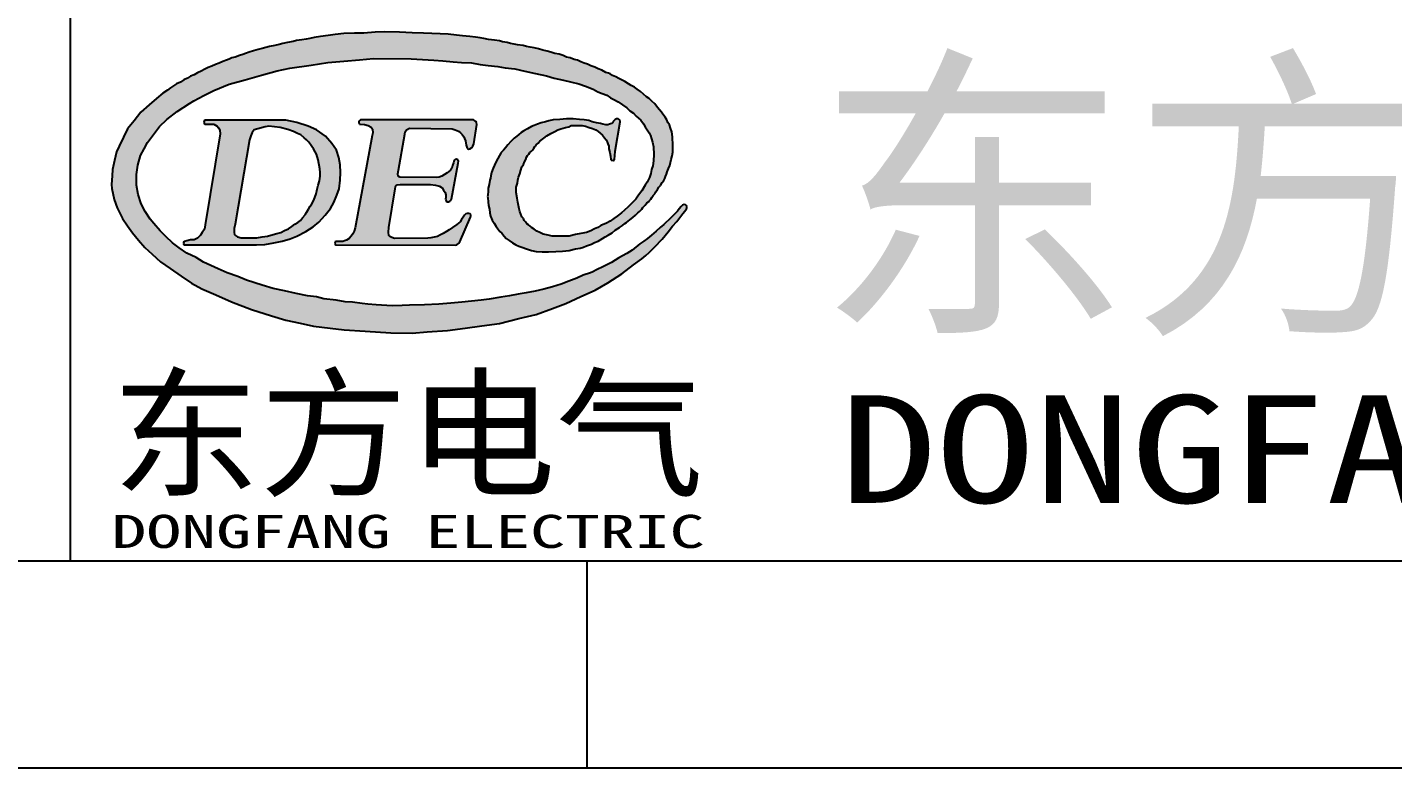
# Model space of a CAD drawing. Header units: millimetres. Extents: x 0 to 210, y 0 to 297.
# Drawn here: x 143.96 to 176.98, y 0 to 17.89 of the extents above; entities that cross this region are included whole.
import ezdxf

# ---------------------------------------------------------------- set-up
doc = ezdxf.new("R2010")
doc.units = ezdxf.units.MM
doc.layers.add('PDM_Title', color=7, linetype='Continuous')
doc.styles.add('pdmHT', font='SIMHEI.TTF')

# ---------------------------------------------------------------- blocks, each defined once
blk = doc.blocks.new('FitPDM_DWGFrame')
at = {"layer": 'PDM_Title'}
h = blk.add_hatch(color=2, dxfattribs=at)
h.paths.add_polyline_path([(148.2523, 15.6456), (148.2413, 15.6214), (148.2311, 15.599), (148.2437, 15.5754), (148.2556, 15.5533), (148.4718, 15.5535), (148.5135, 15.5293), (148.5547, 15.5055), (148.5859, 15.4603), (148.6223, 15.4077), (148.6289, 15.321), (148.2641, 13.1215), (148.2465, 13.0149), (148.1958, 12.9358), (148.1509, 12.8655), (148.0816, 12.797), (148.0027, 12.7544), (147.9086, 12.7529), (147.8229, 12.7339), (147.7541, 12.7188), (147.7339, 12.6724), (147.754, 12.6346), (147.7905, 12.6335), (149.504, 12.6335), (149.7114, 12.6452), (149.9226, 12.6838), (150.1291, 12.7216), (150.324, 12.7832), (150.482, 12.8478), (150.7003, 12.9566), (150.8751, 13.0717), (151.0142, 13.1835), (151.1687, 13.3507), (151.2947, 13.5115), (151.3803, 13.6606), (151.4492, 13.8395), (151.5063, 13.9877), (151.5335, 14.1988), (151.5402, 14.3801), (151.5284, 14.5662), (151.4981, 14.7475), (151.4377, 14.9194), (151.329, 15.0861), (151.1778, 15.2643), (150.9578, 15.4125), (150.7562, 15.5008), (150.4807, 15.5891), (150.2136, 15.6463), (149.9609, 15.6484)])
h.paths.add_polyline_path([(149.4508, 15.4115), (149.3983, 15.3464), (149.3719, 15.2712), (149.3359, 15.1691), (148.9932, 13.1381), (148.9683, 13.0326), (148.9674, 12.9388), (148.9742, 12.8804), (149.0489, 12.8316), (149.1391, 12.8029), (149.3206, 12.8014), (149.5174, 12.8068), (149.6397, 12.8249), (149.7729, 12.8447), (149.9065, 12.8824), (149.9974, 12.908), (150.096, 12.9358), (150.1813, 12.9782), (150.2776, 13.026), (150.3634, 13.0772), (150.4347, 13.1356), (150.5077, 13.1766), (150.5714, 13.2248), (150.6203, 13.2845), (150.68, 13.3573), (150.7176, 13.4201), (150.766, 13.501), (150.8059, 13.5674), (150.8324, 13.6116), (150.887, 13.7027), (150.9156, 13.7796), (150.9494, 13.8706), (150.976, 13.98), (150.9999, 14.0784), (151.0259, 14.1856), (151.0427, 14.2968), (151.0444, 14.3859), (151.0366, 14.4756), (151.0002, 14.6877), (150.9572, 14.8251), (150.9256, 14.8832), (150.8861, 14.9557), (150.844, 15.0101), (150.8145, 15.0604), (150.7626, 15.1205), (150.7189, 15.1709), (150.6593, 15.2245), (150.5753, 15.2915), (150.4972, 15.3231), (150.4016, 15.3721), (150.2673, 15.4241), (150.0767, 15.469), (149.938, 15.4857), (149.8072, 15.5013), (149.7179, 15.4904)], flags=0)
h.paths.add_polyline_path([(153.2065, 15.4518), (154.2414, 15.4392), (154.3114, 15.4126), (154.3879, 15.3787), (154.4401, 15.342), (154.4779, 15.3034), (154.5174, 15.2458), (154.5384, 15.2025), (154.5586, 15.1465), (154.5762, 15.044), (154.5997, 14.9714), (154.6157, 14.9517), (154.6358, 14.9502), (154.6677, 14.9534), (154.7064, 14.9777), (154.7399, 15.0204), (154.7588, 15.0734), (154.8327, 15.5401), (154.8267, 15.5885), (154.8074, 15.6177), (154.7796, 15.6406), (154.7521, 15.6536), (152.0239, 15.6536), (151.9846, 15.6254), (151.9796, 15.5875), (151.9964, 15.5529), (152.1208, 15.5418), (152.2098, 15.5213), (152.2769, 15.4803), (152.3123, 15.4314), (152.319, 15.3452), (152.3061, 15.2752), (151.8963, 13.0424), (151.871, 12.9634), (151.8354, 12.9017), (151.7933, 12.8463), (151.7488, 12.788), (151.6824, 12.7494), (151.6312, 12.7281), (151.5901, 12.7186), (151.4305, 12.7194), (151.4095, 12.7052), (151.4035, 12.6714), (151.4103, 12.6469), (151.4259, 12.6324), (154.307, 12.6262), (154.3491, 12.6382), (154.3978, 12.6784), (154.4228, 12.7081), (154.6782, 13.3009), (154.6921, 13.3336), (154.6904, 13.3651), (154.6728, 13.384), (154.6409, 13.3958), (154.5997, 13.3958), (154.5695, 13.3872), (154.533, 13.3502), (154.5013, 13.3019), (154.4661, 13.2484), (154.4278, 13.1898), (154.3474, 13.1307), (154.2455, 13.0557), (154.1653, 12.9967), (154.0985, 12.9555), (154.0217, 12.9082), (153.941, 12.872), (153.8822, 12.8405), (153.7999, 12.8231), (153.7243, 12.8058), (153.65, 12.7964), (152.8437, 12.79), (152.7759, 12.8141), (152.728, 12.8354), (152.7079, 12.8639), (152.7003, 12.9451), (152.7026, 13.055), (152.8571, 13.9885), (152.8654, 14.0383), (152.8826, 14.0664), (152.9086, 14.0876), (152.9781, 14.0957), (153.7105, 14.0957), (153.8321, 14.0795), (153.9304, 14.0566), (153.9933, 14.0117), (154.0319, 13.9604), (154.0715, 13.8997), (154.0858, 13.8414), (154.0823, 13.783), (154.0797, 13.7371), (154.0891, 13.6948), (154.1117, 13.6782), (154.1462, 13.6782), (154.18, 13.6883), (154.2069, 13.7057), (154.2244, 13.735), (154.3825, 14.6066), (154.3909, 14.6553), (154.3858, 14.6829), (154.3724, 14.6924), (154.3429, 14.7025), (154.3093, 14.7008), (154.2863, 14.6822), (154.2668, 14.6154), (154.248, 14.5503), (154.2303, 14.4896), (154.1973, 14.4415), (154.1548, 14.4044), (154.1187, 14.373), (154.0522, 14.3342), (153.9902, 14.298), (153.9229, 14.2743), (153.8651, 14.266), (152.9713, 14.2723), (152.9312, 14.2978), (152.9221, 14.3544), (152.9378, 14.4426), (153.0923, 15.313), (153.1014, 15.3629), (153.1165, 15.3864), (153.1375, 15.418)])
h.paths.add_polyline_path([(159.8166, 13.3903), (159.8619, 13.4507), (159.9029, 13.5055), (159.9092, 13.5236), (159.9121, 13.5425), (159.9111, 13.558), (159.8939, 13.5822), (159.8774, 13.6053), (159.8461, 13.6087), (159.8116, 13.5974), (159.7734, 13.565), (159.7296, 13.5074), (159.6867, 13.451), (159.6729, 13.4329), (159.5284, 13.2841), (159.3543, 13.1286), (159.2671, 13.0509), (159.174, 12.9666), (159.0614, 12.865), (158.9591, 12.7897), (158.8736, 12.7269), (158.7791, 12.6627), (158.5903, 12.5062), (158.46, 12.4295), (158.2715, 12.3187), (158.0881, 12.2107), (157.8958, 12.1153), (157.7274, 12.0317), (157.6362, 11.9864), (157.584, 11.9605), (157.409, 11.8989), (157.2558, 11.8275), (157.0602, 11.7553), (156.8745, 11.6866), (156.6605, 11.6229), (156.457, 11.5623), (156.2419, 11.5135), (156.0262, 11.4781), (155.8322, 11.4462), (155.6215, 11.3998), (155.4155, 11.3688), (155.1293, 11.3256), (154.9376, 11.2966), (154.7039, 11.2743), (154.471, 11.2521), (154.2081, 11.2271), (153.9156, 11.1991), (153.5675, 11.1826), (153.2058, 11.1802), (153.0281, 11.1664), (152.7902, 11.1641), (152.4015, 11.1814), (152.1973, 11.2044), (152.0613, 11.2198), (151.8258, 11.2463), (151.648, 11.2539), (151.4345, 11.2954), (151.137, 11.331), (150.954, 11.3781), (150.743, 11.4034), (150.4635, 11.4632), (150.1857, 11.5227), (149.9098, 11.5818), (149.6418, 11.6636), (149.2642, 11.7788), (149.0532, 11.8708), (148.7987, 11.9562), (148.5805, 12.0552), (148.4014, 12.1364), (148.2212, 12.2181), (148.0458, 12.3269), (147.8225, 12.4328), (147.6386, 12.564), (147.4761, 12.68), (147.3174, 12.8334), (147.1736, 12.9722), (147.023, 13.151), (146.936, 13.2543), (146.8123, 13.4395), (146.719, 13.6237), (146.6479, 13.8492), (146.6062, 14.0749), (146.6013, 14.335), (146.6381, 14.5607), (146.7043, 14.7956), (146.7873, 14.9521), (146.8704, 15.1088), (147.013, 15.2997), (147.1576, 15.4935), (147.3367, 15.6611), (147.5893, 15.8591), (147.8886, 16.0525), (147.9909, 16.1187), (148.2319, 16.2413), (148.4782, 16.3666), (148.8467, 16.5151), (149.2294, 16.6234), (149.6311, 16.7369), (150.0065, 16.8431), (150.3159, 16.9042), (150.8284, 16.981), (151.2307, 17.0414), (151.6182, 17.0755), (151.9976, 17.1088), (152.3374, 17.1387), (153.2491, 17.1307), (153.796, 17.0985), (154.0159, 17.085), (154.2649, 17.0563), (154.4673, 17.0447), (154.7038, 17.0312), (154.9171, 16.9963), (155.1064, 16.9653), (155.3402, 16.9445), (155.5217, 16.9111), (155.7547, 16.8847), (155.9937, 16.8325), (156.2561, 16.7753), (156.5154, 16.7188), (156.7086, 16.661), (156.9281, 16.6122), (157.1005, 16.5739), (157.2971, 16.5301), (157.4628, 16.4672), (157.6467, 16.3973), (157.7632, 16.3337), (157.8681, 16.2958), (157.9759, 16.2497), (158.0655, 16.1887), (158.1465, 16.1461), (158.2483, 16.0925), (158.3585, 16.0162), (158.4585, 15.947), (158.5333, 15.8758), (158.6191, 15.8136), (158.6872, 15.7417), (158.8023, 15.649), (158.8672, 15.5576), (158.9065, 15.4833), (158.9538, 15.416), (158.998, 15.3412), (159.0351, 15.2786), (159.0568, 15.1973), (159.0863, 15.1133), (159.1054, 15.0046), (159.1115, 14.821), (159.1092, 14.6664), (159.0901, 14.5426), (159.0607, 14.454), (159.0414, 14.3631), (159.0095, 14.2624), (158.9538, 14.1495), (158.9047, 14.0765), (158.8229, 13.9401), (158.745, 13.8382), (158.6788, 13.7386), (158.5718, 13.6357), (158.4907, 13.5576), (158.4026, 13.4734), (158.3364, 13.41), (158.2287, 13.3313), (158.1463, 13.271), (158.0604, 13.2082), (157.9675, 13.1574), (157.8363, 13.0993), (157.759, 13.0551), (157.6787, 13.0194), (157.5935, 12.9735), (157.4898, 12.9349), (157.3531, 12.9078), (157.2201, 12.8815), (157.0711, 12.8432), (156.8743, 12.8408), (156.653, 12.8448), (156.558, 12.8719), (156.4402, 12.8961), (156.3595, 12.9349), (156.2891, 12.9686), (156.2208, 13.0114), (156.1585, 13.0505), (156.1203, 13.0891), (156.0803, 13.1172), (156.0441, 13.1414), (156.0098, 13.1886), (155.9815, 13.2274), (155.9601, 13.2732), (155.9258, 13.3152), (155.8951, 13.3786), (155.8767, 13.4372), (155.8553, 13.5054), (155.8404, 13.5822), (155.8238, 13.6676), (155.8059, 13.7595), (155.7895, 13.8969), (155.7895, 14.0288), (155.8164, 14.1283), (155.8258, 14.1991), (155.8424, 14.2728), (155.8749, 14.3551), (155.9012, 14.4408), (155.9253, 14.5191), (155.9633, 14.5806), (155.986, 14.6398), (156.0185, 14.7003), (156.0387, 14.7579), (156.0596, 14.7918), (156.0959, 14.8298), (156.1174, 14.8665), (156.1567, 14.9), (156.1806, 14.9203), (156.1934, 14.9472), (156.2149, 14.9742), (156.2351, 15.0099), (156.2528, 15.0261), (156.2725, 15.0513), (156.3154, 15.0888), (156.3547, 15.1435), (156.4543, 15.213), (156.5312, 15.2667), (156.6273, 15.3236), (156.7168, 15.3765), (156.7965, 15.4133), (156.8664, 15.4357), (156.9784, 15.4717), (157.0595, 15.4902), (157.1196, 15.5195), (157.2331, 15.5224), (157.3833, 15.5172), (157.463, 15.5004), (157.5525, 15.4671), (157.6322, 15.4464), (157.7101, 15.4112), (157.772, 15.3732), (157.8192, 15.3312), (157.8744, 15.2822), (157.9202, 15.2248), (157.9596, 15.1754), (157.9851, 15.1269), (158.0011, 15.0757), (158.0269, 15.0222), (158.03, 14.9548), (158.0539, 14.8634), (158.068, 14.7811), (158.0717, 14.7011), (158.0833, 14.6844), (158.0993, 14.6775), (158.1361, 14.6723), (158.1526, 14.6815), (158.1655, 14.7028), (158.1686, 14.7823), (158.1809, 14.8968), (158.2995, 15.6083), (158.2995, 15.6417), (158.2804, 15.663), (158.2553, 15.6785), (158.2155, 15.6791), (158.178, 15.6641), (158.1535, 15.6417), (158.1333, 15.6123), (158.1156, 15.5866), (158.0879, 15.5709), (158.0443, 15.5536), (157.9997, 15.5359), (157.9512, 15.5385), (157.8807, 15.5488), (157.8218, 15.5673), (157.7305, 15.5868), (157.6254, 15.6093), (157.5404, 15.641), (157.4306, 15.6538), (157.3148, 15.6613), (157.1621, 15.6786), (157.0035, 15.6808), (156.8422, 15.6635), (156.6803, 15.6526), (156.578, 15.633), (156.4958, 15.6082), (156.3873, 15.5846), (156.2978, 15.5519), (156.2248, 15.5162), (156.153, 15.4955), (156.0599, 15.4411), (155.9706, 15.3889), (155.9038, 15.3499), (155.8489, 15.3006), (155.801, 15.2575), (155.7355, 15.2131), (155.656, 15.1297), (155.5814, 15.0515), (155.5241, 14.9777), (155.4817, 14.9231), (155.4254, 14.8656), (155.3809, 14.7971), (155.3423, 14.724), (155.3037, 14.6509), (155.2656, 14.5576), (155.2294, 14.4886), (155.1924, 14.3868), (155.171, 14.3056), (155.1654, 14.2475), (155.1458, 14.1957), (155.1351, 14.0928), (155.1124, 14.0047), (155.1075, 13.9299), (155.1014, 13.8384), (155.0895, 13.8044), (155.0987, 13.7699), (155.1086, 13.6755), (155.1176, 13.5883), (155.1447, 13.4965), (155.145, 13.408), (155.1634, 13.332), (155.2051, 13.2325), (155.2511, 13.1576), (155.3015, 13.0756), (155.3402, 13.0247), (155.3886, 12.9611), (155.4359, 12.9153), (155.4978, 12.8469), (155.5474, 12.7919), (155.6201, 12.7394), (155.6998, 12.6817), (155.7771, 12.6346), (155.8501, 12.6047), (155.9211, 12.5755), (156.0365, 12.5361), (156.1528, 12.4965), (156.2688, 12.4772), (156.4172, 12.4662), (156.5684, 12.4628), (156.742, 12.4715), (156.906, 12.4796), (157.0687, 12.5014), (157.222, 12.5348), (157.3307, 12.5585), (157.4141, 12.5767), (157.4875, 12.61), (157.6114, 12.6514), (157.6788, 12.6952), (157.7678, 12.7274), (157.8695, 12.7861), (157.94, 12.8327), (158.0142, 12.8716), (158.1099, 12.9251), (158.1828, 12.9868), (158.2858, 13.0523), (158.3545, 13.1036), (158.414, 13.148), (158.4569, 13.1715), (158.5323, 13.2394), (158.6071, 13.2923), (158.6728, 13.3505), (158.7249, 13.4063), (158.7684, 13.4413), (158.8272, 13.4989), (158.8487, 13.5398), (158.9085, 13.5904), (158.9447, 13.6468), (158.9839, 13.6716), (159.0066, 13.7073), (159.0428, 13.7424), (159.0636, 13.7827), (159.0974, 13.827), (159.1372, 13.869), (159.1611, 13.9133), (159.2005, 13.9692), (159.2391, 14.0325), (159.2771, 14.0716), (159.3126, 14.1389), (159.3593, 14.1862), (159.3806, 14.2366), (159.3984, 14.2844), (159.4186, 14.3466), (159.437, 14.4031), (159.4731, 14.4795), (159.4991, 14.5501), (159.5187, 14.629), (159.5359, 14.698), (159.5572, 14.7836), (159.5728, 14.8723), (159.5764, 15.0347), (159.5697, 15.248), (159.5513, 15.3654), (159.5175, 15.4527), (159.4935, 15.5357), (159.4555, 15.5926), (159.4316, 15.6536), (159.3905, 15.7187), (159.3356, 15.7917), (159.2967, 15.8435), (159.2555, 15.8982), (159.2019, 15.9529), (159.1382, 16.0433), (159.0642, 16.1047), (159.0018, 16.1709), (158.9379, 16.2146), (158.8644, 16.2797), (158.7907, 16.3449), (158.7106, 16.3982), (158.6475, 16.4494), (158.5696, 16.4885), (158.5046, 16.5288), (158.4126, 16.5794), (158.3354, 16.622), (158.2686, 16.6564), (158.1964, 16.6935), (158.116, 16.7277), (158.0571, 16.7663), (158.0161, 16.7841), (157.9559, 16.8014), (157.8572, 16.8592), (157.7647, 16.8921), (157.6875, 16.9295), (157.5887, 16.9634), (157.509, 17.0025), (157.427, 17.0265), (157.3509, 17.0599), (157.2663, 17.0979), (157.1848, 17.1157), (157.0891, 17.1508), (157.005, 17.1727), (156.9193, 17.2075), (156.8242, 17.2409), (156.7212, 17.2575), (156.625, 17.292), (156.5323, 17.3162), (156.4276, 17.3366), (156.3295, 17.3735), (156.2173, 17.3936), (156.1207, 17.4109), (156.0352, 17.431), (155.9518, 17.4506), (155.8206, 17.4697), (155.739, 17.4887), (155.6447, 17.5036), (155.5686, 17.5255), (155.4577, 17.5441), (155.3811, 17.5643), (155.2652, 17.5815), (155.1131, 17.5982), (155.0034, 17.6185), (154.9117, 17.6354), (154.8043, 17.6552), (154.6656, 17.6703), (154.4909, 17.6892), (154.3421, 17.7053), (154.1396, 17.7273), (153.9489, 17.7383), (153.7472, 17.7429), (153.5438, 17.7538), (153.2722, 17.7625), (152.9627, 17.7723), (152.6075, 17.7836), (152.3732, 17.775), (152.1047, 17.7531), (151.8784, 17.752), (151.619, 17.7405), (151.4101, 17.7208), (151.2409, 17.6903), (151.0545, 17.6706), (150.9012, 17.6481), (150.7988, 17.6251), (150.7112, 17.6054), (150.6059, 17.5928), (150.4772, 17.5708), (150.3937, 17.553), (150.2532, 17.523), (150.1427, 17.4993), (150.0578, 17.4758), (149.9462, 17.4522), (149.8219, 17.4319), (149.7348, 17.4077), (149.6468, 17.3834), (149.5432, 17.3546), (149.4339, 17.3243), (149.3258, 17.2942), (149.2388, 17.2562), (149.1762, 17.2383), (149.0923, 17.2144), (148.9941, 17.1739), (148.9082, 17.1567), (148.8469, 17.1201), (148.7789, 17.0988), (148.6954, 17.0649), (148.6036, 17.0275), (148.5178, 16.9926), (148.4272, 16.9556), (148.3401, 16.9201), (148.2543, 16.877), (148.1675, 16.8336), (148.0812, 16.7902), (147.9955, 16.7472), (147.9085, 16.7085), (147.8362, 16.6613), (147.7454, 16.6193), (147.665, 16.5704), (147.5707, 16.5249), (147.5008, 16.4797), (147.4286, 16.4328), (147.3537, 16.3743), (147.2444, 16.3015), (147.0873, 16.171), (146.9121, 16.0179), (146.707, 15.8386), (146.5452, 15.6347), (146.3876, 15.4359), (146.2927, 15.2387), (146.1871, 15.0197), (146.1206, 14.8816), (146.072, 14.6714), (146.0228, 14.4596), (146.013, 14.3009), (146.0065, 14.1948), (146, 14.0894), (146.0058, 13.9982), (146.0621, 13.7346), (146.1405, 13.5274), (146.2682, 13.2705), (146.3858, 13.0979), (146.506, 12.9217), (146.6556, 12.7479), (146.8071, 12.5721), (146.9843, 12.4096), (147.1816, 12.2285), (147.4209, 12.0625), (147.6834, 11.8802), (147.932, 11.7078), (148.1856, 11.5747), (148.5265, 11.4251), (148.9038, 11.2595), (149.3825, 11.0751), (149.8698, 10.9209), (150.2122, 10.8125), (150.564, 10.7394), (150.8882, 10.6721), (151.2875, 10.622), (151.6254, 10.5796), (152.1366, 10.5461), (152.7586, 10.5051), (153.2672, 10.5), (153.6351, 10.5368), (154.1224, 10.5622), (154.554, 10.622), (154.952, 10.6772), (155.3852, 10.7372), (155.8488, 10.8522), (156.2655, 10.9556), (156.6606, 11.0986), (156.9855, 11.2161), (157.3509, 11.3835), (157.699, 11.5429), (158.0009, 11.715), (158.3395, 11.9372), (158.6266, 12.1536), (158.8215, 12.3007), (158.9216, 12.3761), (158.9989, 12.4529), (159.1367, 12.5864), (159.3182, 12.7706), (159.461, 12.9528), (159.5626, 13.0826), (159.6732, 13.1984)])
at = {"layer": 'PDM_Title', "color": 2}
for p, q in [((145, 53), (145, 5)), ((150.2532, 17.523), (150.1427, 17.4993)), ((150.3937, 17.553), (150.2532, 17.523)), ((150.4772, 17.5708), (150.3937, 17.553)), ((150.6059, 17.5928), (150.4772, 17.5708)), ((150.7112, 17.6054), (150.6059, 17.5928)), ((150.7988, 17.6251), (150.7112, 17.6054)), ((150.9012, 17.6481), (150.7988, 17.6251)), ((151.0545, 17.6706), (150.9012, 17.6481)), ((151.2409, 17.6903), (151.0545, 17.6706)), ((151.4101, 17.7208), (151.2409, 17.6903)), ((151.619, 17.7405), (151.4101, 17.7208)), ((151.8784, 17.752), (151.619, 17.7405)), ((152.1047, 17.7531), (151.8784, 17.752)), ((152.3732, 17.775), (152.1047, 17.7531)), ((152.6075, 17.7836), (152.3732, 17.775)), ((152.9627, 17.7723), (152.6075, 17.7836)), ((153.2722, 17.7625), (152.9627, 17.7723)), ((153.5438, 17.7538), (153.2722, 17.7625)), ((153.7472, 17.7429), (153.5438, 17.7538)), ((153.9489, 17.7383), (153.7472, 17.7429)), ((154.1396, 17.7273), (153.9489, 17.7383)), ((154.3421, 17.7053), (154.1396, 17.7273)), ((154.4909, 17.6892), (154.3421, 17.7053)), ((154.6656, 17.6703), (154.4909, 17.6892)), ((154.8043, 17.6552), (154.6656, 17.6703)), ((154.9117, 17.6354), (154.8043, 17.6552)), ((155.0034, 17.6185), (154.9117, 17.6354)), ((155.1131, 17.5982), (155.0034, 17.6185)), ((155.2652, 17.5815), (155.1131, 17.5982)), ((155.3811, 17.5643), (155.2652, 17.5815)), ((155.4577, 17.5441), (155.3811, 17.5643)), ((155.5686, 17.5255), (155.4577, 17.5441)), ((155.6447, 17.5036), (155.5686, 17.5255)), ((155.739, 17.4887), (155.6447, 17.5036)), ((148.9941, 17.1739), (148.9082, 17.1567)), ((149.0923, 17.2144), (148.9941, 17.1739)), ((149.1762, 17.2383), (149.0923, 17.2144)), ((149.2388, 17.2562), (149.1762, 17.2383)), ((149.3258, 17.2942), (149.2388, 17.2562)), ((149.4339, 17.3243), (149.3258, 17.2942)), ((149.5432, 17.3546), (149.4339, 17.3243)), ((149.6468, 17.3834), (149.5432, 17.3546)), ((149.7348, 17.4077), (149.6468, 17.3834)), ((149.8219, 17.4319), (149.7348, 17.4077)), ((149.9462, 17.4522), (149.8219, 17.4319)), ((150.0578, 17.4758), (149.9462, 17.4522)), ((150.1427, 17.4993), (150.0578, 17.4758)), ((155.8206, 17.4697), (155.739, 17.4887)), ((155.9518, 17.4506), (155.8206, 17.4697)), ((156.0352, 17.431), (155.9518, 17.4506)), ((156.1207, 17.4109), (156.0352, 17.431)), ((156.2173, 17.3936), (156.1207, 17.4109)), ((156.3295, 17.3735), (156.2173, 17.3936)), ((156.4276, 17.3366), (156.3295, 17.3735)), ((156.5323, 17.3162), (156.4276, 17.3366)), ((156.625, 17.292), (156.5323, 17.3162)), ((156.7212, 17.2575), (156.625, 17.292)), ((156.8242, 17.2409), (156.7212, 17.2575)), ((156.9193, 17.2075), (156.8242, 17.2409)), ((157.005, 17.1727), (156.9193, 17.2075)), ((157.0891, 17.1508), (157.005, 17.1727)), ((148.2543, 16.877), (148.1675, 16.8336)), ((148.3401, 16.9201), (148.2543, 16.877)), ((148.4272, 16.9556), (148.3401, 16.9201)), ((148.5178, 16.9926), (148.4272, 16.9556)), ((148.6036, 17.0275), (148.5178, 16.9926)), ((148.6954, 17.0649), (148.6036, 17.0275)), ((148.7789, 17.0988), (148.6954, 17.0649)), ((148.8469, 17.1201), (148.7789, 17.0988)), ((148.9082, 17.1567), (148.8469, 17.1201)), ((149.6311, 16.7369), (150.0065, 16.8431)), ((150.0065, 16.8431), (150.3159, 16.9042)), ((150.3159, 16.9042), (150.8284, 16.981)), ((150.8284, 16.981), (151.2307, 17.0414)), ((151.2307, 17.0414), (151.6182, 17.0755)), ((151.6182, 17.0755), (151.9976, 17.1088)), ((151.9976, 17.1088), (152.3374, 17.1387)), ((152.3374, 17.1387), (153.2491, 17.1307)), ((153.2491, 17.1307), (153.796, 17.0985)), ((153.796, 17.0985), (154.0159, 17.085)), ((154.0159, 17.085), (154.2649, 17.0563)), ((154.2649, 17.0563), (154.4673, 17.0447)), ((154.4673, 17.0447), (154.7038, 17.0312)), ((154.7038, 17.0312), (154.9171, 16.9963)), ((154.9171, 16.9963), (155.1064, 16.9653)), ((155.1064, 16.9653), (155.3402, 16.9445)), ((155.3402, 16.9445), (155.5217, 16.9111)), ((155.5217, 16.9111), (155.7547, 16.8847)), ((155.7547, 16.8847), (155.9937, 16.8325)), ((157.1848, 17.1157), (157.0891, 17.1508)), ((157.2663, 17.0979), (157.1848, 17.1157)), ((157.3509, 17.0599), (157.2663, 17.0979)), ((157.427, 17.0265), (157.3509, 17.0599)), ((157.509, 17.0025), (157.427, 17.0265)), ((157.5887, 16.9634), (157.509, 17.0025)), ((157.6875, 16.9295), (157.5887, 16.9634)), ((157.7647, 16.8921), (157.6875, 16.9295)), ((157.8572, 16.8592), (157.7647, 16.8921)), ((157.9559, 16.8014), (157.8572, 16.8592)), ((147.5707, 16.5249), (147.5008, 16.4797)), ((147.665, 16.5704), (147.5707, 16.5249)), ((147.7454, 16.6193), (147.665, 16.5704)), ((147.8362, 16.6613), (147.7454, 16.6193)), ((147.9085, 16.7085), (147.8362, 16.6613)), ((147.9955, 16.7472), (147.9085, 16.7085)), ((148.0812, 16.7902), (147.9955, 16.7472)), ((148.1675, 16.8336), (148.0812, 16.7902)), ((148.4782, 16.3666), (148.8467, 16.5151)), ((148.8467, 16.5151), (149.2294, 16.6234)), ((149.2294, 16.6234), (149.6311, 16.7369)), ((155.9937, 16.8325), (156.2561, 16.7753)), ((156.2561, 16.7753), (156.5154, 16.7188)), ((156.5154, 16.7188), (156.7086, 16.661)), ((156.7086, 16.661), (156.9281, 16.6122)), ((156.9281, 16.6122), (157.1005, 16.5739)), ((157.1005, 16.5739), (157.2971, 16.5301)), ((157.2971, 16.5301), (157.4628, 16.4672)), ((158.0161, 16.7841), (157.9559, 16.8014)), ((158.0571, 16.7663), (158.0161, 16.7841)), ((158.116, 16.7277), (158.0571, 16.7663)), ((158.1964, 16.6935), (158.116, 16.7277)), ((158.2686, 16.6564), (158.1964, 16.6935)), ((158.3354, 16.622), (158.2686, 16.6564)), ((158.4126, 16.5794), (158.3354, 16.622)), ((158.5046, 16.5288), (158.4126, 16.5794)), ((158.5696, 16.4885), (158.5046, 16.5288)), ((147.2444, 16.3015), (147.0873, 16.171)), ((147.3537, 16.3743), (147.2444, 16.3015)), ((147.4286, 16.4328), (147.3537, 16.3743)), ((147.5008, 16.4797), (147.4286, 16.4328)), ((147.9909, 16.1187), (148.2319, 16.2413)), ((148.2319, 16.2413), (148.4782, 16.3666)), ((157.4628, 16.4672), (157.6467, 16.3973)), ((157.6467, 16.3973), (157.7632, 16.3337)), ((157.7632, 16.3337), (157.8681, 16.2958)), ((157.8681, 16.2958), (157.9759, 16.2497)), ((157.9759, 16.2497), (158.0655, 16.1887)), ((158.0655, 16.1887), (158.1465, 16.1461)), ((158.6475, 16.4494), (158.5696, 16.4885)), ((158.7106, 16.3982), (158.6475, 16.4494)), ((158.7907, 16.3449), (158.7106, 16.3982)), ((158.8644, 16.2797), (158.7907, 16.3449)), ((158.9379, 16.2146), (158.8644, 16.2797)), ((159.0018, 16.1709), (158.9379, 16.2146)), ((146.9121, 16.0179), (146.707, 15.8386)), ((147.0873, 16.171), (146.9121, 16.0179)), ((147.3367, 15.6611), (147.5893, 15.8591)), ((147.5893, 15.8591), (147.8886, 16.0525)), ((147.8886, 16.0525), (147.9909, 16.1187)), ((158.1465, 16.1461), (158.2483, 16.0925)), ((158.2483, 16.0925), (158.3585, 16.0162)), ((158.3585, 16.0162), (158.4585, 15.947)), ((158.4585, 15.947), (158.5333, 15.8758)), ((158.5333, 15.8758), (158.6191, 15.8136)), ((159.0642, 16.1047), (159.0018, 16.1709)), ((159.1382, 16.0433), (159.0642, 16.1047)), ((159.2019, 15.9529), (159.1382, 16.0433)), ((159.2555, 15.8982), (159.2019, 15.9529)), ((159.2967, 15.8435), (159.2555, 15.8982)), ((146.5452, 15.6347), (146.3876, 15.4359)), ((146.707, 15.8386), (146.5452, 15.6347)), ((147.1576, 15.4935), (147.3367, 15.6611)), ((148.2413, 15.6214), (148.2311, 15.599)), ((148.2311, 15.599), (148.2437, 15.5754)), ((148.2523, 15.6456), (148.2413, 15.6214)), ((148.2437, 15.5754), (148.2556, 15.5533)), ((149.9609, 15.6484), (148.2523, 15.6456)), ((148.2556, 15.5533), (148.4718, 15.5535)), ((148.4718, 15.5535), (148.5135, 15.5293)), ((148.5135, 15.5293), (148.5547, 15.5055)), ((150.2136, 15.6463), (149.9609, 15.6484)), ((150.4807, 15.5891), (150.2136, 15.6463)), ((150.7562, 15.5008), (150.4807, 15.5891)), ((151.9846, 15.6254), (151.9796, 15.5875)), ((151.9796, 15.5875), (151.9964, 15.5529)), ((152.0239, 15.6536), (151.9846, 15.6254)), ((151.9964, 15.5529), (152.1208, 15.5418)), ((154.7521, 15.6536), (152.0239, 15.6536)), ((152.1208, 15.5418), (152.2098, 15.5213)), ((152.2098, 15.5213), (152.2769, 15.4803)), ((154.7796, 15.6406), (154.7521, 15.6536)), ((154.7588, 15.0734), (154.8327, 15.5401)), ((154.8074, 15.6177), (154.7796, 15.6406)), ((154.8267, 15.5885), (154.8074, 15.6177)), ((154.8327, 15.5401), (154.8267, 15.5885)), ((156.2978, 15.5519), (156.2248, 15.5162)), ((156.3873, 15.5846), (156.2978, 15.5519)), ((156.4958, 15.6082), (156.3873, 15.5846)), ((156.578, 15.633), (156.4958, 15.6082)), ((156.6803, 15.6526), (156.578, 15.633)), ((156.8422, 15.6635), (156.6803, 15.6526)), ((157.0035, 15.6808), (156.8422, 15.6635)), ((157.1621, 15.6786), (157.0035, 15.6808)), ((157.0595, 15.4902), (157.1196, 15.5195)), ((157.1196, 15.5195), (157.2331, 15.5224)), ((157.3148, 15.6613), (157.1621, 15.6786)), ((157.2331, 15.5224), (157.3833, 15.5172)), ((157.4306, 15.6538), (157.3148, 15.6613)), ((157.5404, 15.641), (157.4306, 15.6538)), ((157.6254, 15.6093), (157.5404, 15.641)), ((157.7305, 15.5868), (157.6254, 15.6093)), ((157.8218, 15.5673), (157.7305, 15.5868)), ((157.8807, 15.5488), (157.8218, 15.5673)), ((157.9512, 15.5385), (157.8807, 15.5488)), ((157.9997, 15.5359), (157.9512, 15.5385)), ((158.0443, 15.5536), (157.9997, 15.5359)), ((158.0879, 15.5709), (158.0443, 15.5536)), ((158.1156, 15.5866), (158.0879, 15.5709)), ((158.1333, 15.6123), (158.1156, 15.5866)), ((158.1535, 15.6417), (158.1333, 15.6123)), ((158.178, 15.6641), (158.1535, 15.6417)), ((158.2155, 15.6791), (158.178, 15.6641)), ((158.1809, 14.8968), (158.2995, 15.6083)), ((158.2553, 15.6785), (158.2155, 15.6791)), ((158.2804, 15.663), (158.2553, 15.6785)), ((158.2995, 15.6417), (158.2804, 15.663)), ((158.2995, 15.6083), (158.2995, 15.6417)), ((158.6191, 15.8136), (158.6872, 15.7417)), ((158.6872, 15.7417), (158.8023, 15.649)), ((158.8023, 15.649), (158.8672, 15.5576)), ((158.8672, 15.5576), (158.9065, 15.4833)), ((159.3356, 15.7917), (159.2967, 15.8435)), ((159.3905, 15.7187), (159.3356, 15.7917)), ((159.4316, 15.6536), (159.3905, 15.7187)), ((159.4555, 15.5926), (159.4316, 15.6536)), ((159.4935, 15.5357), (159.4555, 15.5926)), ((159.5175, 15.4527), (159.4935, 15.5357)), ((146.2927, 15.2387), (146.1871, 15.0197)), ((146.3876, 15.4359), (146.2927, 15.2387)), ((146.8704, 15.1088), (147.013, 15.2997)), ((147.013, 15.2997), (147.1576, 15.4935)), ((148.6289, 15.321), (148.2641, 13.1215)), ((148.5547, 15.5055), (148.5859, 15.4603)), ((148.5859, 15.4603), (148.6223, 15.4077)), ((148.6223, 15.4077), (148.6289, 15.321)), ((149.3719, 15.2712), (149.3359, 15.1691)), ((149.3983, 15.3464), (149.3719, 15.2712)), ((149.4508, 15.4115), (149.3983, 15.3464)), ((149.7179, 15.4904), (149.4508, 15.4115)), ((149.8072, 15.5013), (149.7179, 15.4904)), ((149.938, 15.4857), (149.8072, 15.5013)), ((150.0767, 15.469), (149.938, 15.4857)), ((150.2673, 15.4241), (150.0767, 15.469)), ((150.4016, 15.3721), (150.2673, 15.4241)), ((150.4972, 15.3231), (150.4016, 15.3721)), ((150.5753, 15.2915), (150.4972, 15.3231)), ((150.6593, 15.2245), (150.5753, 15.2915)), ((150.7189, 15.1709), (150.6593, 15.2245)), ((150.9578, 15.4125), (150.7562, 15.5008)), ((151.1778, 15.2643), (150.9578, 15.4125)), ((151.329, 15.0861), (151.1778, 15.2643)), ((152.3061, 15.2752), (151.8963, 13.0424)), ((152.2769, 15.4803), (152.3123, 15.4314)), ((152.319, 15.3452), (152.3061, 15.2752)), ((152.3123, 15.4314), (152.319, 15.3452)), ((152.9378, 14.4426), (153.0923, 15.313)), ((153.0923, 15.313), (153.1014, 15.3629)), ((153.1014, 15.3629), (153.1165, 15.3864)), ((153.1165, 15.3864), (153.1375, 15.418)), ((153.1375, 15.418), (153.2065, 15.4518)), ((153.2065, 15.4518), (154.2414, 15.4392)), ((154.2414, 15.4392), (154.3114, 15.4126)), ((154.3114, 15.4126), (154.3879, 15.3787)), ((154.3879, 15.3787), (154.4401, 15.342)), ((154.4401, 15.342), (154.4779, 15.3034)), ((154.4779, 15.3034), (154.5174, 15.2458)), ((154.5174, 15.2458), (154.5384, 15.2025)), ((154.5384, 15.2025), (154.5586, 15.1465)), ((155.7355, 15.2131), (155.656, 15.1297)), ((155.801, 15.2575), (155.7355, 15.2131)), ((155.8489, 15.3006), (155.801, 15.2575)), ((155.9038, 15.3499), (155.8489, 15.3006)), ((155.9706, 15.3889), (155.9038, 15.3499)), ((156.0599, 15.4411), (155.9706, 15.3889)), ((156.153, 15.4955), (156.0599, 15.4411)), ((156.2248, 15.5162), (156.153, 15.4955)), ((156.3547, 15.1435), (156.4543, 15.213)), ((156.4543, 15.213), (156.5312, 15.2667)), ((156.5312, 15.2667), (156.6273, 15.3236)), ((156.6273, 15.3236), (156.7168, 15.3765)), ((156.7168, 15.3765), (156.7965, 15.4133)), ((156.7965, 15.4133), (156.8664, 15.4357)), ((156.8664, 15.4357), (156.9784, 15.4717)), ((156.9784, 15.4717), (157.0595, 15.4902)), ((157.3833, 15.5172), (157.463, 15.5004)), ((157.463, 15.5004), (157.5525, 15.4671)), ((157.5525, 15.4671), (157.6322, 15.4464)), ((157.6322, 15.4464), (157.7101, 15.4112)), ((157.7101, 15.4112), (157.772, 15.3732)), ((157.772, 15.3732), (157.8192, 15.3312)), ((157.8192, 15.3312), (157.8744, 15.2822)), ((157.8744, 15.2822), (157.9202, 15.2248)), ((157.9202, 15.2248), (157.9596, 15.1754)), ((158.9065, 15.4833), (158.9538, 15.416)), ((158.9538, 15.416), (158.998, 15.3412)), ((158.998, 15.3412), (159.0351, 15.2786)), ((159.0351, 15.2786), (159.0568, 15.1973)), ((159.0568, 15.1973), (159.0863, 15.1133)), ((159.5513, 15.3654), (159.5175, 15.4527)), ((159.5697, 15.248), (159.5513, 15.3654)), ((159.5764, 15.0347), (159.5697, 15.248)), ((146.1206, 14.8816), (146.072, 14.6714)), ((146.1871, 15.0197), (146.1206, 14.8816)), ((146.7043, 14.7956), (146.7873, 14.9521)), ((146.7873, 14.9521), (146.8704, 15.1088)), ((149.3359, 15.1691), (148.9932, 13.1381)), ((150.7626, 15.1205), (150.7189, 15.1709)), ((150.8145, 15.0604), (150.7626, 15.1205)), ((150.844, 15.0101), (150.8145, 15.0604)), ((150.8861, 14.9557), (150.844, 15.0101)), ((150.9256, 14.8832), (150.8861, 14.9557)), ((150.9572, 14.8251), (150.9256, 14.8832)), ((151.4377, 14.9194), (151.329, 15.0861)), ((151.4981, 14.7475), (151.4377, 14.9194)), ((154.5586, 15.1465), (154.5762, 15.044)), ((154.5762, 15.044), (154.5997, 14.9714)), ((154.5997, 14.9714), (154.6157, 14.9517)), ((154.6157, 14.9517), (154.6358, 14.9502)), ((154.6358, 14.9502), (154.6677, 14.9534)), ((154.6677, 14.9534), (154.7064, 14.9777)), ((154.7064, 14.9777), (154.7399, 15.0204)), ((154.7399, 15.0204), (154.7588, 15.0734)), ((155.4254, 14.8656), (155.3809, 14.7971)), ((155.4817, 14.9231), (155.4254, 14.8656)), ((155.5241, 14.9777), (155.4817, 14.9231)), ((155.5814, 15.0515), (155.5241, 14.9777)), ((155.656, 15.1297), (155.5814, 15.0515)), ((156.0959, 14.8298), (156.1174, 14.8665)), ((156.1174, 14.8665), (156.1567, 14.9)), ((156.1567, 14.9), (156.1806, 14.9203)), ((156.1806, 14.9203), (156.1934, 14.9472)), ((156.1934, 14.9472), (156.2149, 14.9742)), ((156.2149, 14.9742), (156.2351, 15.0099)), ((156.2351, 15.0099), (156.2528, 15.0261)), ((156.2528, 15.0261), (156.2725, 15.0513)), ((156.2725, 15.0513), (156.3154, 15.0888)), ((156.3154, 15.0888), (156.3547, 15.1435)), ((157.9596, 15.1754), (157.9851, 15.1269)), ((157.9851, 15.1269), (158.0011, 15.0757)), ((158.0011, 15.0757), (158.0269, 15.0222)), ((158.0269, 15.0222), (158.03, 14.9548)), ((158.03, 14.9548), (158.0539, 14.8634)), ((158.0539, 14.8634), (158.068, 14.7811)), ((158.1686, 14.7823), (158.1809, 14.8968)), ((159.0863, 15.1133), (159.1054, 15.0046)), ((159.1054, 15.0046), (159.1115, 14.821)), ((159.5572, 14.7836), (159.5728, 14.8723)), ((159.5728, 14.8723), (159.5764, 15.0347)), ((146.072, 14.6714), (146.0228, 14.4596)), ((146.6013, 14.335), (146.6381, 14.5607)), ((146.6381, 14.5607), (146.7043, 14.7956)), ((151.0002, 14.6877), (150.9572, 14.8251)), ((151.0366, 14.4756), (151.0002, 14.6877)), ((151.5284, 14.5662), (151.4981, 14.7475)), ((151.5402, 14.3801), (151.5284, 14.5662)), ((154.2244, 13.735), (154.3825, 14.6066)), ((154.248, 14.5503), (154.2303, 14.4896)), ((154.2668, 14.6154), (154.248, 14.5503)), ((154.2863, 14.6822), (154.2668, 14.6154)), ((154.3093, 14.7008), (154.2863, 14.6822)), ((154.3429, 14.7025), (154.3093, 14.7008)), ((154.3724, 14.6924), (154.3429, 14.7025)), ((154.3858, 14.6829), (154.3724, 14.6924)), ((154.3825, 14.6066), (154.3909, 14.6553)), ((154.3909, 14.6553), (154.3858, 14.6829)), ((155.2656, 14.5576), (155.2294, 14.4886)), ((155.3037, 14.6509), (155.2656, 14.5576)), ((155.3423, 14.724), (155.3037, 14.6509)), ((155.3809, 14.7971), (155.3423, 14.724)), ((155.9253, 14.5191), (155.9633, 14.5806)), ((155.9633, 14.5806), (155.986, 14.6398)), ((155.986, 14.6398), (156.0185, 14.7003)), ((156.0185, 14.7003), (156.0387, 14.7579)), ((156.0387, 14.7579), (156.0596, 14.7918)), ((156.0596, 14.7918), (156.0959, 14.8298)), ((158.068, 14.7811), (158.0717, 14.7011)), ((158.0717, 14.7011), (158.0833, 14.6844)), ((158.0833, 14.6844), (158.0993, 14.6775)), ((158.0993, 14.6775), (158.1361, 14.6723)), ((158.1361, 14.6723), (158.1526, 14.6815)), ((158.1526, 14.6815), (158.1655, 14.7028)), ((158.1655, 14.7028), (158.1686, 14.7823)), ((159.0901, 14.5426), (159.0607, 14.454)), ((159.1092, 14.6664), (159.0901, 14.5426)), ((159.1115, 14.821), (159.1092, 14.6664)), ((159.4731, 14.4795), (159.4991, 14.5501)), ((159.4991, 14.5501), (159.5187, 14.629)), ((159.5187, 14.629), (159.5359, 14.698)), ((159.5359, 14.698), (159.5572, 14.7836)), ((146.013, 14.3009), (146.0065, 14.1948)), ((146.0228, 14.4596), (146.013, 14.3009)), ((146.6062, 14.0749), (146.6013, 14.335)), ((151.0259, 14.1856), (151.0427, 14.2968)), ((151.0444, 14.3859), (151.0366, 14.4756)), ((151.0427, 14.2968), (151.0444, 14.3859)), ((151.5063, 13.9877), (151.5335, 14.1988)), ((151.5335, 14.1988), (151.5402, 14.3801)), ((152.9221, 14.3544), (152.9378, 14.4426)), ((152.9312, 14.2978), (152.9221, 14.3544)), ((152.9713, 14.2723), (152.9312, 14.2978)), ((153.8651, 14.266), (152.9713, 14.2723)), ((153.9229, 14.2743), (153.8651, 14.266)), ((153.9902, 14.298), (153.9229, 14.2743)), ((154.0522, 14.3342), (153.9902, 14.298)), ((154.1187, 14.373), (154.0522, 14.3342)), ((154.1548, 14.4044), (154.1187, 14.373)), ((154.1973, 14.4415), (154.1548, 14.4044)), ((154.2303, 14.4896), (154.1973, 14.4415)), ((155.1654, 14.2475), (155.1458, 14.1957)), ((155.171, 14.3056), (155.1654, 14.2475)), ((155.1924, 14.3868), (155.171, 14.3056)), ((155.2294, 14.4886), (155.1924, 14.3868)), ((155.8164, 14.1283), (155.8258, 14.1991)), ((155.8258, 14.1991), (155.8424, 14.2728)), ((155.8424, 14.2728), (155.8749, 14.3551)), ((155.8749, 14.3551), (155.9012, 14.4408)), ((155.9012, 14.4408), (155.9253, 14.5191)), ((159.0095, 14.2624), (158.9538, 14.1495)), ((159.0414, 14.3631), (159.0095, 14.2624)), ((159.0607, 14.454), (159.0414, 14.3631)), ((159.3593, 14.1862), (159.3806, 14.2366)), ((159.3806, 14.2366), (159.3984, 14.2844)), ((159.3984, 14.2844), (159.4186, 14.3466)), ((159.4186, 14.3466), (159.437, 14.4031)), ((159.437, 14.4031), (159.4731, 14.4795)), ((146.0065, 14.1948), (146, 14.0894)), ((146, 14.0894), (146.0058, 13.9982)), ((146.0058, 13.9982), (146.0621, 13.7346)), ((146.6479, 13.8492), (146.6062, 14.0749)), ((150.9156, 13.7796), (150.9494, 13.8706)), ((150.9494, 13.8706), (150.976, 13.98)), ((150.976, 13.98), (150.9999, 14.0784)), ((150.9999, 14.0784), (151.0259, 14.1856)), ((151.4492, 13.8395), (151.5063, 13.9877)), ((152.7026, 13.055), (152.8571, 13.9885)), ((152.8571, 13.9885), (152.8654, 14.0383)), ((152.8654, 14.0383), (152.8826, 14.0664)), ((152.8826, 14.0664), (152.9086, 14.0876)), ((152.9086, 14.0876), (152.9781, 14.0957)), ((152.9781, 14.0957), (153.7105, 14.0957)), ((153.7105, 14.0957), (153.8321, 14.0795)), ((153.8321, 14.0795), (153.9304, 14.0566)), ((153.9304, 14.0566), (153.9933, 14.0117)), ((153.9933, 14.0117), (154.0319, 13.9604)), ((154.0319, 13.9604), (154.0715, 13.8997)), ((154.0715, 13.8997), (154.0858, 13.8414)), ((155.1075, 13.9299), (155.1014, 13.8384)), ((155.1124, 14.0047), (155.1075, 13.9299)), ((155.1351, 14.0928), (155.1124, 14.0047)), ((155.1458, 14.1957), (155.1351, 14.0928)), ((155.7895, 14.0288), (155.8164, 14.1283)), ((155.7895, 13.8969), (155.7895, 14.0288)), ((155.8059, 13.7595), (155.7895, 13.8969)), ((158.8229, 13.9401), (158.745, 13.8382)), ((158.9047, 14.0765), (158.8229, 13.9401)), ((158.9538, 14.1495), (158.9047, 14.0765)), ((159.0974, 13.827), (159.1372, 13.869)), ((159.1372, 13.869), (159.1611, 13.9133)), ((159.1611, 13.9133), (159.2005, 13.9692)), ((159.2005, 13.9692), (159.2391, 14.0325)), ((159.2391, 14.0325), (159.2771, 14.0716)), ((159.2771, 14.0716), (159.3126, 14.1389)), ((159.3126, 14.1389), (159.3593, 14.1862)), ((146.0621, 13.7346), (146.1405, 13.5274)), ((146.719, 13.6237), (146.6479, 13.8492)), ((146.8123, 13.4395), (146.719, 13.6237)), ((150.766, 13.501), (150.8059, 13.5674)), ((150.8059, 13.5674), (150.8324, 13.6116)), ((150.8324, 13.6116), (150.887, 13.7027)), ((150.887, 13.7027), (150.9156, 13.7796)), ((151.2947, 13.5115), (151.3803, 13.6606)), ((151.3803, 13.6606), (151.4492, 13.8395)), ((154.0823, 13.783), (154.0797, 13.7371)), ((154.0797, 13.7371), (154.0891, 13.6948)), ((154.0858, 13.8414), (154.0823, 13.783)), ((154.0891, 13.6948), (154.1117, 13.6782)), ((154.1117, 13.6782), (154.1462, 13.6782)), ((154.1462, 13.6782), (154.18, 13.6883)), ((154.18, 13.6883), (154.2069, 13.7057)), ((154.2069, 13.7057), (154.2244, 13.735)), ((155.1014, 13.8384), (155.0895, 13.8044)), ((155.0895, 13.8044), (155.0987, 13.7699)), ((155.0987, 13.7699), (155.1086, 13.6755)), ((155.1086, 13.6755), (155.1176, 13.5883)), ((155.1176, 13.5883), (155.1447, 13.4965)), ((155.8238, 13.6676), (155.8059, 13.7595)), ((155.8404, 13.5822), (155.8238, 13.6676)), ((155.8553, 13.5054), (155.8404, 13.5822)), ((158.4907, 13.5576), (158.4026, 13.4734)), ((158.5718, 13.6357), (158.4907, 13.5576)), ((158.6788, 13.7386), (158.5718, 13.6357)), ((158.745, 13.8382), (158.6788, 13.7386)), ((158.8272, 13.4989), (158.8487, 13.5398)), ((158.8487, 13.5398), (158.9085, 13.5904)), ((158.9085, 13.5904), (158.9447, 13.6468)), ((158.9447, 13.6468), (158.9839, 13.6716)), ((158.9839, 13.6716), (159.0066, 13.7073)), ((159.0066, 13.7073), (159.0428, 13.7424)), ((159.0428, 13.7424), (159.0636, 13.7827)), ((159.0636, 13.7827), (159.0974, 13.827)), ((159.7734, 13.565), (159.7296, 13.5074)), ((159.8116, 13.5974), (159.7734, 13.565)), ((159.8461, 13.6087), (159.8116, 13.5974)), ((159.8774, 13.6053), (159.8461, 13.6087)), ((159.8939, 13.5822), (159.8774, 13.6053)), ((159.9111, 13.558), (159.8939, 13.5822)), ((159.9092, 13.5236), (159.9121, 13.5425)), ((159.9121, 13.5425), (159.9111, 13.558)), ((146.1405, 13.5274), (146.2682, 13.2705)), ((146.2682, 13.2705), (146.3858, 13.0979)), ((146.936, 13.2543), (146.8123, 13.4395)), ((147.023, 13.151), (146.936, 13.2543)), ((150.5077, 13.1766), (150.5714, 13.2248)), ((150.5714, 13.2248), (150.6203, 13.2845)), ((150.6203, 13.2845), (150.68, 13.3573)), ((150.68, 13.3573), (150.7176, 13.4201)), ((150.7176, 13.4201), (150.766, 13.501)), ((151.0142, 13.1835), (151.1687, 13.3507)), ((151.1687, 13.3507), (151.2947, 13.5115)), ((154.4228, 12.7081), (154.6782, 13.3009)), ((154.4661, 13.2484), (154.4278, 13.1898)), ((154.5013, 13.3019), (154.4661, 13.2484)), ((154.533, 13.3502), (154.5013, 13.3019)), ((154.5695, 13.3872), (154.533, 13.3502)), ((154.5997, 13.3958), (154.5695, 13.3872)), ((154.6409, 13.3958), (154.5997, 13.3958)), ((154.6728, 13.384), (154.6409, 13.3958)), ((154.6904, 13.3651), (154.6728, 13.384)), ((154.6782, 13.3009), (154.6921, 13.3336)), ((154.6921, 13.3336), (154.6904, 13.3651)), ((155.1447, 13.4965), (155.145, 13.408)), ((155.145, 13.408), (155.1634, 13.332)), ((155.1634, 13.332), (155.2051, 13.2325)), ((155.2051, 13.2325), (155.2511, 13.1576)), ((155.8767, 13.4372), (155.8553, 13.5054)), ((155.8951, 13.3786), (155.8767, 13.4372)), ((155.9258, 13.3152), (155.8951, 13.3786)), ((155.9601, 13.2732), (155.9258, 13.3152)), ((155.9815, 13.2274), (155.9601, 13.2732)), ((156.0098, 13.1886), (155.9815, 13.2274)), ((158.0604, 13.2082), (157.9675, 13.1574)), ((158.1463, 13.271), (158.0604, 13.2082)), ((158.2287, 13.3313), (158.1463, 13.271)), ((158.3364, 13.41), (158.2287, 13.3313)), ((158.4026, 13.4734), (158.3364, 13.41)), ((158.4569, 13.1715), (158.5323, 13.2394)), ((158.5323, 13.2394), (158.6071, 13.2923)), ((158.6071, 13.2923), (158.6728, 13.3505)), ((158.6728, 13.3505), (158.7249, 13.4063)), ((158.7249, 13.4063), (158.7684, 13.4413)), ((158.7684, 13.4413), (158.8272, 13.4989)), ((159.5284, 13.2841), (159.3543, 13.1286)), ((159.6729, 13.4329), (159.5284, 13.2841)), ((159.6867, 13.451), (159.6729, 13.4329)), ((159.6732, 13.1984), (159.8166, 13.3903)), ((159.7296, 13.5074), (159.6867, 13.451)), ((159.8166, 13.3903), (159.8619, 13.4507)), ((159.8619, 13.4507), (159.9029, 13.5055)), ((159.9029, 13.5055), (159.9092, 13.5236)), ((146.3858, 13.0979), (146.506, 12.9217)), ((146.506, 12.9217), (146.6556, 12.7479)), ((147.1736, 12.9722), (147.023, 13.151)), ((147.3174, 12.8334), (147.1736, 12.9722)), ((148.1958, 12.9358), (148.1509, 12.8655)), ((148.2465, 13.0149), (148.1958, 12.9358)), ((148.2641, 13.1215), (148.2465, 13.0149)), ((148.9683, 13.0326), (148.9674, 12.9388)), ((148.9674, 12.9388), (148.9742, 12.8804)), ((148.9932, 13.1381), (148.9683, 13.0326)), ((148.9742, 12.8804), (149.0489, 12.8316)), ((149.7729, 12.8447), (149.9065, 12.8824)), ((149.9065, 12.8824), (149.9974, 12.908)), ((149.9974, 12.908), (150.096, 12.9358)), ((150.096, 12.9358), (150.1813, 12.9782)), ((150.1813, 12.9782), (150.2776, 13.026)), ((150.2776, 13.026), (150.3634, 13.0772)), ((150.3634, 13.0772), (150.4347, 13.1356)), ((150.4347, 13.1356), (150.5077, 13.1766)), ((150.482, 12.8478), (150.7003, 12.9566)), ((150.7003, 12.9566), (150.8751, 13.0717)), ((150.8751, 13.0717), (151.0142, 13.1835)), ((151.8354, 12.9017), (151.7933, 12.8463)), ((151.871, 12.9634), (151.8354, 12.9017)), ((151.8963, 13.0424), (151.871, 12.9634)), ((152.7003, 12.9451), (152.7026, 13.055)), ((152.7079, 12.8639), (152.7003, 12.9451)), ((154.0217, 12.9082), (153.941, 12.872)), ((154.0985, 12.9555), (154.0217, 12.9082)), ((154.1653, 12.9967), (154.0985, 12.9555)), ((154.2455, 13.0557), (154.1653, 12.9967)), ((154.3474, 13.1307), (154.2455, 13.0557)), ((154.4278, 13.1898), (154.3474, 13.1307)), ((155.2511, 13.1576), (155.3015, 13.0756)), ((155.3015, 13.0756), (155.3402, 13.0247)), ((155.3402, 13.0247), (155.3886, 12.9611)), ((155.3886, 12.9611), (155.4359, 12.9153)), ((155.4359, 12.9153), (155.4978, 12.8469)), ((156.0441, 13.1414), (156.0098, 13.1886)), ((156.0803, 13.1172), (156.0441, 13.1414)), ((156.1203, 13.0891), (156.0803, 13.1172)), ((156.1585, 13.0505), (156.1203, 13.0891)), ((156.2208, 13.0114), (156.1585, 13.0505)), ((156.2891, 12.9686), (156.2208, 13.0114)), ((156.3595, 12.9349), (156.2891, 12.9686)), ((156.4402, 12.8961), (156.3595, 12.9349)), ((156.558, 12.8719), (156.4402, 12.8961)), ((157.2201, 12.8815), (157.0711, 12.8432)), ((157.3531, 12.9078), (157.2201, 12.8815)), ((157.4898, 12.9349), (157.3531, 12.9078)), ((157.5935, 12.9735), (157.4898, 12.9349)), ((157.6787, 13.0194), (157.5935, 12.9735)), ((157.759, 13.0551), (157.6787, 13.0194)), ((157.8363, 13.0993), (157.759, 13.0551)), ((157.9675, 13.1574), (157.8363, 13.0993)), ((158.0142, 12.8716), (158.1099, 12.9251)), ((158.1099, 12.9251), (158.1828, 12.9868)), ((158.1828, 12.9868), (158.2858, 13.0523)), ((158.2858, 13.0523), (158.3545, 13.1036)), ((158.3545, 13.1036), (158.414, 13.148)), ((158.414, 13.148), (158.4569, 13.1715)), ((159.174, 12.9666), (159.0614, 12.865)), ((159.2671, 13.0509), (159.174, 12.9666)), ((159.3543, 13.1286), (159.2671, 13.0509)), ((159.3182, 12.7706), (159.461, 12.9528)), ((159.461, 12.9528), (159.5626, 13.0826)), ((159.5626, 13.0826), (159.6732, 13.1984)), ((146.6556, 12.7479), (146.8071, 12.5721)), ((146.8071, 12.5721), (146.9843, 12.4096)), ((147.4761, 12.68), (147.3174, 12.8334)), ((147.6386, 12.564), (147.4761, 12.68)), ((147.8225, 12.4328), (147.6386, 12.564)), ((147.7541, 12.7188), (147.7339, 12.6724)), ((147.7339, 12.6724), (147.754, 12.6346)), ((147.754, 12.6346), (147.7905, 12.6335)), ((147.8229, 12.7339), (147.7541, 12.7188)), ((147.7905, 12.6335), (149.504, 12.6335)), ((147.9086, 12.7529), (147.8229, 12.7339)), ((148.0027, 12.7544), (147.9086, 12.7529)), ((148.0816, 12.797), (148.0027, 12.7544)), ((148.1509, 12.8655), (148.0816, 12.797)), ((149.0489, 12.8316), (149.1391, 12.8029)), ((149.1391, 12.8029), (149.3206, 12.8014)), ((149.3206, 12.8014), (149.5174, 12.8068)), ((149.504, 12.6335), (149.7114, 12.6452)), ((149.5174, 12.8068), (149.6397, 12.8249)), ((149.6397, 12.8249), (149.7729, 12.8447)), ((149.7114, 12.6452), (149.9226, 12.6838)), ((149.9226, 12.6838), (150.1291, 12.7216)), ((150.1291, 12.7216), (150.324, 12.7832)), ((150.324, 12.7832), (150.482, 12.8478)), ((151.4095, 12.7052), (151.4035, 12.6714)), ((151.4035, 12.6714), (151.4103, 12.6469)), ((151.4305, 12.7194), (151.4095, 12.7052)), ((151.4103, 12.6469), (151.4259, 12.6324)), ((151.4259, 12.6324), (154.307, 12.6262)), ((151.5901, 12.7186), (151.4305, 12.7194)), ((151.6312, 12.7281), (151.5901, 12.7186)), ((151.6824, 12.7494), (151.6312, 12.7281)), ((151.7488, 12.788), (151.6824, 12.7494)), ((151.7933, 12.8463), (151.7488, 12.788)), ((152.728, 12.8354), (152.7079, 12.8639)), ((152.7759, 12.8141), (152.728, 12.8354)), ((152.8437, 12.79), (152.7759, 12.8141)), ((153.65, 12.7964), (152.8437, 12.79)), ((153.7243, 12.8058), (153.65, 12.7964)), ((153.7999, 12.8231), (153.7243, 12.8058)), ((153.8822, 12.8405), (153.7999, 12.8231)), ((153.941, 12.872), (153.8822, 12.8405)), ((154.307, 12.6262), (154.3491, 12.6382)), ((154.3491, 12.6382), (154.3978, 12.6784)), ((154.3978, 12.6784), (154.4228, 12.7081)), ((155.4978, 12.8469), (155.5474, 12.7919)), ((155.5474, 12.7919), (155.6201, 12.7394)), ((155.6201, 12.7394), (155.6998, 12.6817)), ((155.6998, 12.6817), (155.7771, 12.6346)), ((155.7771, 12.6346), (155.8501, 12.6047)), ((155.8501, 12.6047), (155.9211, 12.5755)), ((155.9211, 12.5755), (156.0365, 12.5361)), ((156.653, 12.8448), (156.558, 12.8719)), ((156.8743, 12.8408), (156.653, 12.8448)), ((157.0711, 12.8432), (156.8743, 12.8408)), ((157.222, 12.5348), (157.3307, 12.5585)), ((157.3307, 12.5585), (157.4141, 12.5767)), ((157.4141, 12.5767), (157.4875, 12.61)), ((157.4875, 12.61), (157.6114, 12.6514)), ((157.6114, 12.6514), (157.6788, 12.6952)), ((157.6788, 12.6952), (157.7678, 12.7274)), ((157.7678, 12.7274), (157.8695, 12.7861)), ((157.8695, 12.7861), (157.94, 12.8327)), ((157.94, 12.8327), (158.0142, 12.8716)), ((158.7791, 12.6627), (158.5903, 12.5062)), ((158.8736, 12.7269), (158.7791, 12.6627)), ((158.9591, 12.7897), (158.8736, 12.7269)), ((159.0614, 12.865), (158.9591, 12.7897)), ((158.9989, 12.4529), (159.1367, 12.5864)), ((159.1367, 12.5864), (159.3182, 12.7706)), ((146.9843, 12.4096), (147.1816, 12.2285)), ((147.1816, 12.2285), (147.4209, 12.0625)), ((148.0458, 12.3269), (147.8225, 12.4328)), ((148.2212, 12.2181), (148.0458, 12.3269)), ((148.4014, 12.1364), (148.2212, 12.2181)), ((156.0365, 12.5361), (156.1528, 12.4965)), ((156.1528, 12.4965), (156.2688, 12.4772)), ((156.2688, 12.4772), (156.4172, 12.4662)), ((156.4172, 12.4662), (156.5684, 12.4628)), ((156.5684, 12.4628), (156.742, 12.4715)), ((156.742, 12.4715), (156.906, 12.4796)), ((156.906, 12.4796), (157.0687, 12.5014)), ((157.0687, 12.5014), (157.222, 12.5348)), ((158.2715, 12.3187), (158.0881, 12.2107)), ((158.46, 12.4295), (158.2715, 12.3187)), ((158.5903, 12.5062), (158.46, 12.4295)), ((158.6266, 12.1536), (158.8215, 12.3007)), ((158.8215, 12.3007), (158.9216, 12.3761)), ((158.9216, 12.3761), (158.9989, 12.4529)), ((147.4209, 12.0625), (147.6834, 11.8802)), ((148.5805, 12.0552), (148.4014, 12.1364)), ((148.7987, 11.9562), (148.5805, 12.0552)), ((149.0532, 11.8708), (148.7987, 11.9562)), ((157.409, 11.8989), (157.2558, 11.8275)), ((157.584, 11.9605), (157.409, 11.8989)), ((157.6362, 11.9864), (157.584, 11.9605)), ((157.7274, 12.0317), (157.6362, 11.9864)), ((157.8958, 12.1153), (157.7274, 12.0317)), ((158.0881, 12.2107), (157.8958, 12.1153)), ((158.0009, 11.715), (158.3395, 11.9372)), ((158.3395, 11.9372), (158.6266, 12.1536)), ((147.6834, 11.8802), (147.932, 11.7078)), ((147.932, 11.7078), (148.1856, 11.5747)), ((148.1856, 11.5747), (148.5265, 11.4251)), ((149.2642, 11.7788), (149.0532, 11.8708)), ((149.6418, 11.6636), (149.2642, 11.7788)), ((149.9098, 11.5818), (149.6418, 11.6636)), ((150.1857, 11.5227), (149.9098, 11.5818)), ((156.457, 11.5623), (156.2419, 11.5135)), ((156.6605, 11.6229), (156.457, 11.5623)), ((156.8745, 11.6866), (156.6605, 11.6229)), ((157.0602, 11.7553), (156.8745, 11.6866)), ((157.2558, 11.8275), (157.0602, 11.7553)), ((157.699, 11.5429), (158.0009, 11.715)), ((148.5265, 11.4251), (148.9038, 11.2595)), ((148.9038, 11.2595), (149.3825, 11.0751)), ((150.4635, 11.4632), (150.1857, 11.5227)), ((150.743, 11.4034), (150.4635, 11.4632)), ((150.954, 11.3781), (150.743, 11.4034)), ((151.137, 11.331), (150.954, 11.3781)), ((151.4345, 11.2954), (151.137, 11.331)), ((151.648, 11.2539), (151.4345, 11.2954)), ((151.8258, 11.2463), (151.648, 11.2539)), ((152.0613, 11.2198), (151.8258, 11.2463)), ((154.2081, 11.2271), (153.9156, 11.1991)), ((154.471, 11.2521), (154.2081, 11.2271)), ((154.7039, 11.2743), (154.471, 11.2521)), ((154.9376, 11.2966), (154.7039, 11.2743)), ((155.1293, 11.3256), (154.9376, 11.2966)), ((155.4155, 11.3688), (155.1293, 11.3256)), ((155.6215, 11.3998), (155.4155, 11.3688)), ((155.8322, 11.4462), (155.6215, 11.3998)), ((156.0262, 11.4781), (155.8322, 11.4462)), ((156.2419, 11.5135), (156.0262, 11.4781)), ((156.9855, 11.2161), (157.3509, 11.3835)), ((157.3509, 11.3835), (157.699, 11.5429)), ((149.3825, 11.0751), (149.8698, 10.9209)), ((149.8698, 10.9209), (150.2122, 10.8125)), ((152.1973, 11.2044), (152.0613, 11.2198)), ((152.4015, 11.1814), (152.1973, 11.2044)), ((152.7902, 11.1641), (152.4015, 11.1814)), ((153.0281, 11.1664), (152.7902, 11.1641)), ((153.2058, 11.1802), (153.0281, 11.1664)), ((153.5675, 11.1826), (153.2058, 11.1802)), ((153.9156, 11.1991), (153.5675, 11.1826)), ((155.8488, 10.8522), (156.2655, 10.9556)), ((156.2655, 10.9556), (156.6606, 11.0986)), ((156.6606, 11.0986), (156.9855, 11.2161)), ((150.2122, 10.8125), (150.564, 10.7394)), ((150.564, 10.7394), (150.8882, 10.6721)), ((150.8882, 10.6721), (151.2875, 10.622)), ((151.2875, 10.622), (151.6254, 10.5796)), ((151.6254, 10.5796), (152.1366, 10.5461)), ((154.1224, 10.5622), (154.554, 10.622)), ((154.554, 10.622), (154.952, 10.6772)), ((154.952, 10.6772), (155.3852, 10.7372)), ((155.3852, 10.7372), (155.8488, 10.8522)), ((152.1366, 10.5461), (152.7586, 10.5051)), ((152.7586, 10.5051), (153.2672, 10.5)), ((153.2672, 10.5), (153.6351, 10.5368)), ((153.6351, 10.5368), (154.1224, 10.5622)), ((157.5, 0), (157.5, 5)), ((0, 0), (210, 0))]:
    blk.add_line(p, q, dxfattribs=at)
at = {"layer": 'PDM_Title', "color": 0}
blk.add_line((25, 5), (205, 5), dxfattribs=at)
at = {"layer": 'PDM_Title', "color": 2, "style": 'pdmHT'}
for s, height, width, p in [('东方汽轮机', 5.5, 1.02, (163, 11.0426)), ('东方电气', 2.5, 1.05, (146, 6.82)), ('DONGFANG TURBINE', 2.6, 1.33, (163.6, 6.4)), ('DONGFANG ELECTRIC', 0.8, 1.55, (146, 5.31))]:
    blk.add_text(s, height=height, dxfattribs=dict(at, width=width)).set_placement(p)

msp = doc.modelspace()

# ---------------------------------------------------------------- block references
at = {"layer": 'PDM_Title'}
msp.add_blockref('FitPDM_DWGFrame', (0, 0), dxfattribs=at)

doc.saveas('drawing.dxf')
